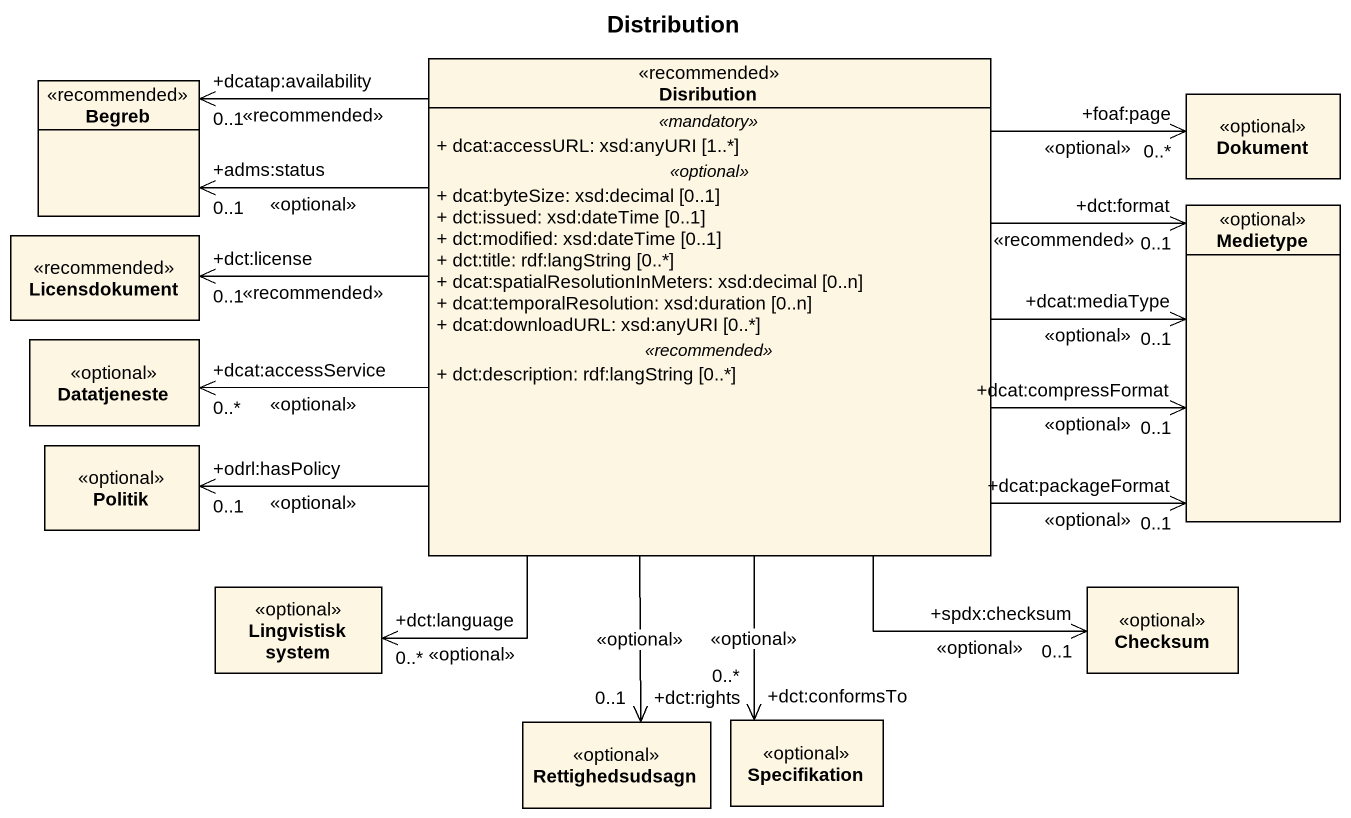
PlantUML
@startuml
title Distribution
hide circle
hide empty members
skinparam classAttributeIconSize 0
class Begreb <<recommended>>
class Disribution <<recommended>> {
  .. <<mandatory>> ..
  + dcat:accessURL: xsd:anyURI [1..*]
  .. <<optional>> ..
  + dcat:byteSize: xsd:decimal [0..1]
  + dct:issued: xsd:dateTime [0..1]
  + dct:modified: xsd:dateTime [0..1]
  + dct:title: rdf:langString [0..*]
  + dcat:spatialResolutionInMeters: xsd:decimal [0..n]
  + dcat:temporalResolution: xsd:duration [0..n]
  + dcat:downloadURL: xsd:anyURI [0..*]
  .. <<recommended>> ..
  + dct:description: rdf:langString [0..*]
}
class Dokument <<optional>>
class Licensdokument <<recommended>>
class Medietype <<optional>>
class Datatjeneste <<optional>>
class Politik <<optional>>
class "Lingvistisk system" as Lingvistisk_system <<optional>>
class Checksum <<optional>>
class Rettighedsudsagn <<optional>>
class Specifikation <<optional>>
Disribution -left-> "+adms:status\n0..1" Begreb : <<optional>>
Disribution -left-> "+dcatap:availability\n0..1" Begreb : <<recommended>>
Disribution -right-> "+foaf:page\n0..*" Dokument : <<optional>>
Disribution -left-> "+dct:license\n0..1" Licensdokument : <<recommended>>
Disribution -right-> "+dcat:compressFormat\n0..1" Medietype : <<optional>>
Disribution -right-> "+dcat:mediaType\n0..1" Medietype : <<optional>>
Disribution -right-> "+dct:format\n0..1" Medietype : <<recommended>>
Disribution -right-> "+dcat:packageFormat\n0..1" Medietype : <<optional>>
Disribution -left-> "+dcat:accessService\n0..*" Datatjeneste : <<optional>>
Disribution -left-> "+odrl:hasPolicy\n0..1" Politik : <<optional>>
Disribution --> "+dct:language\n0..*" Lingvistisk_system : <<optional>>
Disribution --> "+spdx:checksum\n0..1" Checksum : <<optional>>
Disribution --> "+dct:rights\n0..1" Rettighedsudsagn : <<optional>>
Disribution --> "+dct:conformsTo\n0..*" Specifikation : <<optional>>
@enduml
